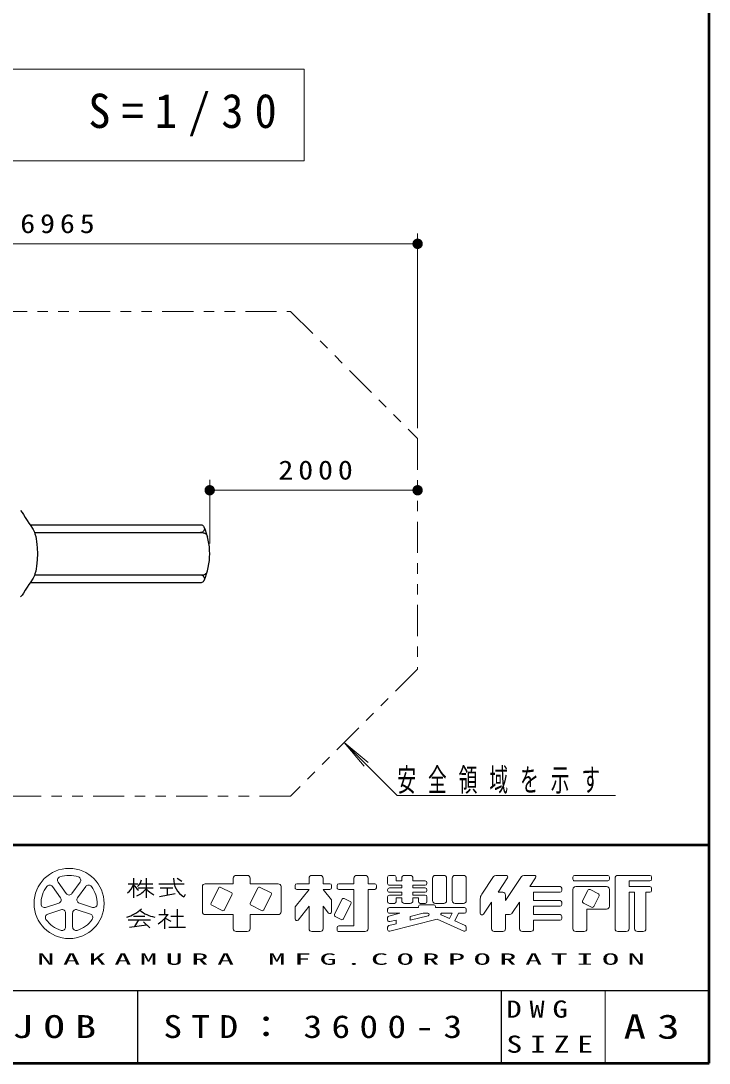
# Model space of a CAD drawing. Units: millimetres on the paper, with parts at other scales. Extents: x -365 to 0, y -47 to 257.
# Drawn here: x -66.2 to 0, y 0 to 100.3 of the extents above; entities that cross this region are included whole.
import ezdxf

# ---------------------------------------------------------------- set-up
doc = ezdxf.new("R2010")
doc.units = ezdxf.units.MM
doc.linetypes.add('USER3', pattern=[8, 3, -1, 1, -1, 1, -1])
doc.layers.add('LY_1', color=7, linetype='Continuous', lineweight=13)
doc.layers.add('LY_2', color=7, linetype='Continuous', lineweight=13)
doc.layers.add('LY_3', color=7, linetype='Continuous')
doc.styles.add('ＭＳ ゴシック', font='')
doc.styles.get('ＭＳ ゴシック').set_extended_font_data('MS Gothic')

# ---------------------------------------------------------------- blocks, each defined once
blk = doc.blocks.new('filled_dot')
at = {"color": 0, "linetype": 'Continuous', "lineweight": -2, "const_width": 1.25}
blk.add_lwpolyline([(-0.625, 0, 1), (0.625, 0, 1)], format="xyb", close=True, dxfattribs=at)

msp = doc.modelspace()

# ---------------------------------------------------------------- linework, layer by layer
at = {"layer": 'LY_1'}
for p, q in [((-38.97, 95.601), (-86.77, 95.601)), ((-38.97, 86.801), (-38.97, 95.601)), ((-86.77, 86.801), (-38.97, 86.801)), ((-28.045, 61.08), (-28.045, 79.812)), ((-97.695, 78.812), (-28.045, 78.812)), ((-48.045, 49.997), (-48.045, 56.106)), ((-28.045, 55.106), (-48.045, 55.106)), ((-35.1, 30.857), (-33.172, 28.559)), ((-35.1, 30.857), (-32.802, 28.929)), ((-29.997, 25.755), (-35.1, 30.857)), ((-29.997, 25.755), (-8.997, 25.755))]:
    msp.add_line(p, q, dxfattribs=at)
at = {"layer": 'LY_1', "linetype": 'USER3'}
msp.add_lwpolyline([(-40.261, 72.296), (-28.045, 60.08), (-28.045, 37.912), (-40.261, 25.696), (-84.601, 25.696), (-97.695, 38.79), (-97.695, 59.212), (-84.611, 72.296)], close=True, dxfattribs=at)
at = {"layer": 'LY_1', "lineweight": 25}
for points in [[(-66.253, 53.147), (-66.099, 52.967), (-65.966, 52.789), (-65.783, 52.488), (-65.598, 52.193), (-65.434, 51.936), (-65.315, 51.786), (-65.031, 51.34), (-64.912, 51.081), (-64.851, 50.912), (-64.783, 50.669), (-64.734, 50.436), (-64.701, 50.173), (-64.67, 49.89), (-64.638, 49.559), (-64.61, 48.996), (-64.638, 48.433), (-64.67, 48.102), (-64.701, 47.819), (-64.734, 47.556), (-64.783, 47.323), (-64.851, 47.081), (-64.912, 46.911), (-65.031, 46.653), (-65.315, 46.206), (-65.434, 46.056), (-65.598, 45.799), (-65.783, 45.505), (-65.966, 45.203), (-66.099, 45.025), (-66.253, 44.845)], [(-65.318, 51.791), (-48.936, 51.791), (-48.866, 51.785), (-48.798, 51.765), (-48.735, 51.734), (-48.679, 51.692), (-48.632, 51.64), (-48.595, 51.58), (-48.57, 51.514), (-48.557, 51.445), (-48.557, 51.375), (-48.57, 51.306), (-48.595, 51.24), (-48.632, 51.18), (-48.679, 51.129), (-48.735, 51.086), (-48.798, 51.055), (-48.866, 51.036), (-48.936, 51.029)], [(-64.885, 51.029), (-48.756, 51.029), (-48.682, 51.024), (-48.61, 51.008), (-48.541, 50.982), (-48.477, 50.946), (-48.418, 50.901), (-48.367, 50.848), (-48.324, 50.788), (-48.29, 50.723), (-48.265, 50.654)], [(-64.884, 46.965), (-48.756, 46.965), (-48.682, 46.97), (-48.61, 46.986), (-48.541, 47.013), (-48.477, 47.048), (-48.418, 47.093), (-48.367, 47.146), (-48.324, 47.206), (-48.29, 47.271), (-48.265, 47.341)], [(-48.936, 46.965), (-48.866, 46.959), (-48.798, 46.939), (-48.735, 46.908), (-48.679, 46.866), (-48.632, 46.814), (-48.595, 46.754), (-48.57, 46.688), (-48.557, 46.619), (-48.557, 46.549), (-48.57, 46.48), (-48.595, 46.414), (-48.632, 46.354), (-48.679, 46.303), (-48.735, 46.26), (-48.798, 46.229), (-48.866, 46.21), (-48.936, 46.203), (-65.317, 46.203)]]:
    msp.add_lwpolyline(points, dxfattribs=at)
msp.add_arc((-54.395, 48.997), 6.35, 336.15553, 23.84447, dxfattribs=at)
at = {"layer": 'LY_2', "lineweight": 50}
for p, q in [((0, 0), (0, 257)), ((-365, 21), (0, 21)), ((-365, 0), (0, 0))]:
    msp.add_line(p, q, dxfattribs=at)
at = {"layer": 'LY_2'}
for p, q in [((-45.506, 18.063), (-44.426, 18.063)), ((-38.216, 18.063), (-37.406, 18.063)), ((-33.896, 18.063), (-33.086, 18.063)), ((-30.764, 18.063), (-30.278, 18.063)), ((-28.766, 18.063), (-29.306, 18.063)), ((-26.336, 18.063), (-25.526, 18.063)), ((-24.446, 18.063), (-23.636, 18.063)), ((-20.521, 18.063), (-19.529, 18.063)), ((-17.821, 18.063), (-16.829, 18.063)), ((-12.944, 18.063), (-9.758, 18.063)), ((-8.786, 18.063), (-5.708, 18.063)), ((-62.629, 17.393), (-61.844, 16.313)), ((-61.298, 16.313), (-60.513, 17.393)), ((-48.476, 17.253), (-45.776, 17.253)), ((-45.776, 17.793), (-45.776, 17.253)), ((-44.156, 17.793), (-44.156, 17.253)), ((-44.156, 17.253), (-41.456, 17.253)), ((-39.836, 17.091), (-39.836, 16.875)), ((-39.674, 17.253), (-38.486, 17.253)), ((-38.486, 17.793), (-38.486, 17.253)), ((-37.136, 17.793), (-37.136, 17.253)), ((-37.136, 17.253), (-36.488, 17.253)), ((-36.326, 17.091), (-36.326, 16.875)), ((-35.786, 17.091), (-35.786, 16.875)), ((-35.624, 17.253), (-34.166, 17.253)), ((-34.166, 17.793), (-34.166, 17.253)), ((-32.816, 17.793), (-32.816, 17.253)), ((-32.816, 17.253), (-32.168, 17.253)), ((-32.006, 17.091), (-32.006, 16.875)), ((-30.926, 17.901), (-30.926, 17.28)), ((-30.764, 17.118), (-29.576, 17.118)), ((-30.116, 17.901), (-30.116, 17.523)), ((-30.116, 17.523), (-29.576, 17.523)), ((-29.576, 17.793), (-29.576, 17.523)), ((-29.576, 17.118), (-29.576, 16.848)), ((-28.496, 17.793), (-28.496, 17.523)), ((-28.496, 17.523), (-27.308, 17.523)), ((-28.496, 17.118), (-27.308, 17.118)), ((-28.496, 17.118), (-28.496, 16.848)), ((-27.146, 17.361), (-27.146, 17.28)), ((-26.606, 17.793), (-26.606, 15.633)), ((-25.256, 17.793), (-25.256, 15.633)), ((-24.716, 17.793), (-24.716, 15.633)), ((-23.366, 17.793), (-23.366, 15.633)), ((-21.88, 16.242), (-20.746, 17.943)), ((-20.306, 16.443), (-19.394, 17.811)), ((-19.586, 15.633), (-18.046, 17.943)), ((-17.246, 16.983), (-16.694, 17.811)), ((-13.106, 17.901), (-13.106, 17.685)), ((-12.944, 17.523), (-9.758, 17.523)), ((-9.596, 17.901), (-9.596, 17.685)), ((-9.056, 17.793), (-9.056, 12.933)), ((-7.706, 17.523), (-7.706, 16.983)), ((-7.706, 17.523), (-5.708, 17.523)), ((-5.546, 17.901), (-5.546, 17.685)), ((-62.39, 15.917), (-63.175, 16.997)), ((-59.967, 16.997), (-60.752, 15.917)), ((-48.746, 16.983), (-48.746, 14.553)), ((-47.198, 16.838), (-47.918, 15.4)), ((-45.975, 16.408), (-46.981, 16.911)), ((-46.622, 14.752), (-45.902, 16.19)), ((-43.418, 16.838), (-44.138, 15.4)), ((-42.195, 16.408), (-43.201, 16.911)), ((-42.842, 14.752), (-42.122, 16.19)), ((-41.186, 16.983), (-41.186, 14.553)), ((-38.486, 16.713), (-39.836, 15.026)), ((-39.674, 16.713), (-38.486, 16.713)), ((-37.136, 16.713), (-36.326, 15.701)), ((-37.136, 16.713), (-36.488, 16.713)), ((-35.624, 16.713), (-34.166, 16.713)), ((-34.166, 16.713), (-34.166, 13.203)), ((-32.816, 16.713), (-32.816, 12.933)), ((-32.816, 16.713), (-32.168, 16.713)), ((-30.926, 16.686), (-30.926, 16.605)), ((-30.764, 16.848), (-29.576, 16.848)), ((-30.764, 16.443), (-29.576, 16.443)), ((-30.764, 16.173), (-29.576, 16.173)), ((-29.576, 16.443), (-29.576, 16.173)), ((-28.496, 16.848), (-27.308, 16.848)), ((-28.496, 16.443), (-27.308, 16.443)), ((-28.496, 16.443), (-28.496, 16.173)), ((-28.496, 16.173), (-27.308, 16.173)), ((-27.146, 16.686), (-27.146, 16.605)), ((-20.306, 16.443), (-19.856, 16.443)), ((-19.586, 16.173), (-19.586, 15.633)), ((-17.246, 16.983), (-14.348, 16.983)), ((-16.886, 16.443), (-14.348, 16.443)), ((-16.886, 16.443), (-16.886, 15.633)), ((-14.186, 16.821), (-14.186, 16.605)), ((-13.106, 16.713), (-13.106, 12.933)), ((-12.836, 16.983), (-9.866, 16.983)), ((-11.666, 16.622), (-12.17, 15.616)), ((-11.449, 16.695), (-10.659, 16.3)), ((-10.586, 16.082), (-11.09, 15.076)), ((-9.596, 16.713), (-9.596, 15.093)), ((-7.706, 16.983), (-5.708, 16.983)), ((-7.706, 16.443), (-7.166, 16.443)), ((-7.706, 16.443), (-7.706, 12.933)), ((-7.166, 16.443), (-7.166, 12.933)), ((-6.086, 16.443), (-5.708, 16.443)), ((-6.086, 16.443), (-6.086, 12.933)), ((-5.546, 16.821), (-5.546, 16.605)), ((-63.828, 14.985), (-62.559, 15.397)), ((-60.583, 15.397), (-59.313, 14.985)), ((-47.845, 15.183), (-46.839, 14.68)), ((-44.065, 15.183), (-43.059, 14.68)), ((-38.486, 15.093), (-39.547, 13.766)), ((-38.486, 15.093), (-38.486, 12.933)), ((-37.136, 15.093), (-36.614, 14.441)), ((-37.136, 15.093), (-37.136, 12.933)), ((-36.326, 15.701), (-36.326, 14.543)), ((-35.318, 15.758), (-36.038, 14.32)), ((-34.454, 15.326), (-35.174, 13.888)), ((-35.101, 15.831), (-34.527, 15.544)), ((-30.926, 16.011), (-30.926, 15.525)), ((-30.764, 15.363), (-30.278, 15.363)), ((-30.116, 15.903), (-29.576, 15.903)), ((-30.116, 15.903), (-30.116, 15.525)), ((-29.576, 15.903), (-29.576, 15.633)), ((-29.306, 15.363), (-28.766, 15.363)), ((-28.496, 15.903), (-28.496, 15.633)), ((-28.496, 15.903), (-27.956, 15.903)), ((-27.956, 15.903), (-27.956, 15.525)), ((-27.956, 15.066), (-27.956, 14.958)), ((-27.794, 15.363), (-27.308, 15.363)), ((-27.794, 15.228), (-26.498, 15.228)), ((-27.146, 16.011), (-27.146, 15.525)), ((-26.336, 15.363), (-25.526, 15.363)), ((-26.336, 15.066), (-26.336, 14.958)), ((-24.446, 15.363), (-23.636, 15.363)), ((-22.016, 15.793), (-22.016, 14.413)), ((-21.719, 14.323), (-20.936, 15.498)), ((-20.936, 15.498), (-20.936, 12.933)), ((-18.966, 14.404), (-18.236, 15.498)), ((-18.236, 15.498), (-18.236, 12.933)), ((-16.886, 15.633), (-14.348, 15.633)), ((-16.886, 15.093), (-16.886, 14.283)), ((-16.886, 15.093), (-14.348, 15.093)), ((-14.186, 15.471), (-14.186, 15.255)), ((-12.097, 15.399), (-11.307, 15.004)), ((-62.35, 14.755), (-63.62, 14.343)), ((-61.908, 13.099), (-61.908, 14.434)), ((-61.233, 14.434), (-61.233, 13.099)), ((-59.522, 14.343), (-60.792, 14.755)), ((-48.476, 14.283), (-45.776, 14.283)), ((-45.776, 14.283), (-45.776, 12.933)), ((-44.156, 14.283), (-41.456, 14.283)), ((-44.156, 14.283), (-44.156, 12.933)), ((-39.836, 15.026), (-39.836, 13.868)), ((-35.965, 14.103), (-35.391, 13.816)), ((-30.926, 14.796), (-30.926, 14.58)), ((-29.74, 14.418), (-30.803, 14.152)), ((-30.764, 14.958), (-27.956, 14.958)), ((-30.764, 14.418), (-29.74, 14.418)), ((-27.513, 14.418), (-28.766, 14.105)), ((-27.023, 14.179), (-28.766, 13.743)), ((-28.766, 14.105), (-28.766, 13.743)), ((-27.513, 14.418), (-27.053, 14.418)), ((-26.336, 14.958), (-23.528, 14.958)), ((-25.771, 14.263), (-24.968, 13.906)), ((-25.738, 14.418), (-24.712, 14.418)), ((-24.968, 13.906), (-24.712, 14.418)), ((-24.474, 13.687), (-24.108, 14.418)), ((-24.108, 14.418), (-23.528, 14.418)), ((-23.366, 14.796), (-23.366, 14.58)), ((-19.586, 14.283), (-19.19, 14.283)), ((-19.586, 14.283), (-19.586, 12.933)), ((-16.886, 14.283), (-14.348, 14.283)), ((-14.186, 14.121), (-14.186, 13.905)), ((-11.756, 14.823), (-11.756, 12.933)), ((-11.756, 14.823), (-9.866, 14.823)), ((-35.786, 13.041), (-35.786, 12.825)), ((-35.624, 13.203), (-34.166, 13.203)), ((-30.926, 13.995), (-30.926, 13.773)), ((-30.926, 13.077), (-30.926, 12.854)), ((-30.116, 13.406), (-30.803, 13.234)), ((-26.15, 13.841), (-30.725, 12.697)), ((-30.116, 13.768), (-30.725, 13.615)), ((-30.116, 13.768), (-30.116, 13.406)), ((-26.15, 13.841), (-23.594, 12.705)), ((-24.474, 13.687), (-23.462, 13.237)), ((-23.366, 13.089), (-23.366, 12.853)), ((-16.886, 13.743), (-16.886, 12.933)), ((-16.886, 13.743), (-14.348, 13.743)), ((-45.506, 12.663), (-44.426, 12.663)), ((-38.216, 12.663), (-37.406, 12.663)), ((-35.624, 12.663), (-33.086, 12.663)), ((-20.666, 12.663), (-19.856, 12.663)), ((-17.966, 12.663), (-17.156, 12.663)), ((-12.836, 12.663), (-12.026, 12.663)), ((-8.786, 12.663), (-7.976, 12.663)), ((-6.896, 12.663), (-6.356, 12.663)), ((-10, 7), (-10, 0))]:
    msp.add_line(p, q, dxfattribs=at)
at = {"layer": 'LY_2', "lineweight": 25}
for p, q in [((-55.901, 17.253), (-54.956, 17.253)), ((-55.361, 17.793), (-55.361, 15.903)), ((-54.769, 17.253), (-53.525, 17.253)), ((-54.146, 17.793), (-54.146, 15.903)), ((-52.931, 17.253), (-50.501, 17.253)), ((-50.719, 17.467), (-51.16, 17.761)), ((-54.915, 16.848), (-53.471, 16.848)), ((-52.889, 16.02), (-51.353, 16.327)), ((-52.796, 16.848), (-51.581, 16.848)), ((-52.121, 16.848), (-52.121, 16.173)), ((-55.361, 14.148), (-54.281, 14.148)), ((-52.931, 14.283), (-52.051, 14.283)), ((-52.391, 14.823), (-52.391, 14.283)), ((-51.783, 14.148), (-50.568, 14.148)), ((-51.176, 14.823), (-51.176, 13.068)), ((-55.901, 13.784), (-53.741, 13.784)), ((-55.765, 13.067), (-54.113, 13.304)), ((-54.899, 13.784), (-55.289, 13.136)), ((-54.416, 13.607), (-53.81, 13.001)), ((-52.391, 13.91), (-52.391, 12.933)), ((-52.34, 13.96), (-51.796, 13.646)), ((-51.986, 13.068), (-50.366, 13.068)), ((-237.5, 7), (0, 7)), ((-55, 7), (-55, 0)), ((-20, 7), (-20, 0))]:
    msp.add_line(p, q, dxfattribs=at)
at = {"layer": 'LY_2'}
msp.add_circle((-61.571, 15.363), 3.375, dxfattribs=at)
for centre, radius, start, end in [((-61.571, 15.363), 2.7, 70.60155, 109.39847), ((-45.506, 17.793), 0.27, 89.99998, 179.99996), ((-44.426, 17.793), 0.27, 0, 89.99998), ((-38.216, 17.793), 0.27, 89.99998, 179.99996), ((-37.406, 17.793), 0.27, 0, 89.99998), ((-33.896, 17.793), 0.27, 89.99998, 179.99996), ((-33.086, 17.793), 0.27, 0, 89.99998), ((-30.764, 17.901), 0.162, 89.99998, 179.99996), ((-30.278, 17.901), 0.162, 0, 89.99998), ((-29.306, 17.793), 0.27, 89.99998, 179.99996), ((-28.766, 17.793), 0.27, 0, 89.99998), ((-26.336, 17.793), 0.27, 89.99998, 179.99996), ((-25.526, 17.793), 0.27, 0, 89.99998), ((-24.446, 17.793), 0.27, 89.99998, 179.99996), ((-23.636, 17.793), 0.27, 0, 89.99998), ((-20.521, 17.793), 0.27, 89.99998, 146.30984), ((-19.529, 17.901), 0.162, 326.31015, 89.99998), ((-17.821, 17.793), 0.27, 89.99998, 146.3098), ((-16.829, 17.901), 0.162, 326.31003, 89.99998), ((-12.944, 17.901), 0.162, 89.99998, 179.99996), ((-9.758, 17.901), 0.162, 0, 89.99998), ((-8.786, 17.793), 0.27, 89.99998, 179.99996), ((-5.708, 17.901), 0.162, 0, 89.99998), ((-63.448, 16.798), 0.338, 35.99999, 142.60154), ((-62.356, 17.592), 0.338, 109.39847, 215.99997), ((-60.786, 17.592), 0.338, 324, 70.60155), ((-59.694, 16.798), 0.338, 37.39846, 143.99995), ((-48.476, 16.983), 0.27, 89.99998, 179.99996), ((-41.456, 16.983), 0.27, 0, 89.99998), ((-39.674, 17.091), 0.162, 89.99998, 179.99996), ((-36.488, 17.091), 0.162, 0, 89.99998), ((-35.624, 17.091), 0.162, 89.99998, 179.99996), ((-32.168, 17.091), 0.162, 0, 89.99998), ((-30.764, 17.28), 0.162, 179.99998, 270.00002), ((-27.308, 17.361), 0.162, 0, 89.99998), ((-27.308, 17.28), 0.162, 270.00002, 0), ((-12.944, 17.685), 0.162, 179.99998, 270.00002), ((-9.758, 17.685), 0.162, 270.00002, 0), ((-5.708, 17.685), 0.162, 270.00002, 0), ((-61.571, 15.363), 2.7, 142.60154, 181.39846), ((-61.571, 16.512), 0.338, 215.99998, 324), ((-61.571, 15.363), 2.7, 358.60155, 37.39847), ((-47.054, 16.766), 0.162, 63.43492, 153.43499), ((-46.047, 16.263), 0.162, 333.4349, 63.43487), ((-43.274, 16.766), 0.162, 63.43492, 153.43499), ((-42.267, 16.263), 0.162, 333.4349, 63.43487), ((-39.674, 16.875), 0.162, 179.99998, 270.00002), ((-36.488, 16.875), 0.162, 270.00002, 0), ((-35.624, 16.875), 0.162, 179.99998, 270.00002), ((-32.168, 16.875), 0.162, 270.00002, 0), ((-30.764, 16.686), 0.162, 89.99998, 179.99996), ((-30.764, 16.605), 0.162, 179.99998, 270.00002), ((-30.764, 16.011), 0.162, 89.99998, 179.99996), ((-27.308, 16.686), 0.162, 0, 89.99998), ((-27.308, 16.605), 0.162, 270.00002, 0), ((-27.308, 16.011), 0.162, 0, 89.99998), ((-21.206, 15.793), 0.81, 146.30999, 179.99996), ((-19.856, 16.173), 0.27, 0, 89.99998), ((-14.348, 16.821), 0.162, 0, 89.99998), ((-14.348, 16.605), 0.162, 270.00002, 0), ((-12.836, 16.713), 0.27, 89.99998, 179.99996), ((-11.522, 16.55), 0.162, 63.43447, 153.43474), ((-10.731, 16.155), 0.162, 333.43484, 63.43447), ((-9.866, 16.713), 0.27, 0, 89.99998), ((-5.708, 16.821), 0.162, 0, 89.99998), ((-5.708, 16.605), 0.162, 270.00002, 0), ((-63.933, 15.306), 0.338, 181.39848, 287.99997), ((-62.663, 15.718), 0.338, 287.99998, 35.99999), ((-60.479, 15.718), 0.338, 143.99996, 251.99999), ((-59.209, 15.306), 0.338, 252.00001, 358.60156), ((-47.773, 15.328), 0.162, 153.43495, 243.43485), ((-43.993, 15.328), 0.162, 153.43495, 243.43485), ((-35.174, 15.686), 0.162, 63.43487, 153.43498), ((-34.599, 15.399), 0.162, 333.43492, 63.43493), ((-30.764, 15.525), 0.162, 179.99998, 270.00002), ((-30.278, 15.525), 0.162, 270.00002, 0), ((-29.306, 15.633), 0.27, 179.99998, 270.00002), ((-28.766, 15.633), 0.27, 270.00002, 0), ((-27.794, 15.525), 0.162, 179.99998, 270.00002), ((-27.794, 15.066), 0.162, 89.99998, 179.99996), ((-27.308, 15.525), 0.162, 270.00002, 0), ((-26.336, 15.633), 0.27, 179.99998, 270.00002), ((-26.498, 15.066), 0.162, 0, 89.99998), ((-25.526, 15.633), 0.27, 270.00002, 0), ((-24.446, 15.633), 0.27, 179.99998, 270.00002), ((-23.636, 15.633), 0.27, 270.00002, 0), ((-14.348, 15.471), 0.162, 0, 89.99998), ((-14.348, 15.255), 0.162, 270.00002, 0), ((-12.025, 15.544), 0.162, 153.43517, 243.43529), ((-11.234, 15.149), 0.162, 243.43534, 333.43491), ((-9.866, 15.093), 0.27, 270.00002, 0), ((-63.516, 14.022), 0.338, 107.99999, 214.60154), ((-62.246, 14.434), 0.338, 359.99997, 107.99999), ((-60.896, 14.434), 0.338, 71.99997, 179.99999), ((-59.626, 14.022), 0.338, 325.39847, 71.99996), ((-48.476, 14.553), 0.27, 179.99998, 270.00002), ((-46.766, 14.825), 0.162, 243.43498, 333.43496), ((-42.986, 14.825), 0.162, 243.43498, 333.43496), ((-41.456, 14.553), 0.27, 270.00002, 0), ((-36.488, 14.543), 0.162, 218.65962, 0), ((-35.893, 14.248), 0.162, 153.43487, 243.4348), ((-30.764, 14.796), 0.162, 89.99998, 179.99996), ((-30.764, 14.58), 0.162, 179.99998, 270.00002), ((-30.764, 13.995), 0.162, 104.03614, 179.99996), ((-27.053, 14.297), 0.121, 284.0365, 89.99998), ((-25.738, 14.337), 0.081, 89.99998, 246.03817), ((-23.528, 14.796), 0.162, 0, 89.99998), ((-23.528, 14.58), 0.162, 270.00002, 0), ((-21.854, 14.413), 0.162, 179.99998, 326.30997), ((-19.19, 14.553), 0.27, 270.00002, 326.31002), ((-14.348, 14.121), 0.162, 0, 89.99998), ((-61.571, 15.363), 2.7, 214.60156, 253.39848), ((-62.246, 13.099), 0.338, 253.39847, 359.99997), ((-60.896, 13.099), 0.338, 179.99999, 286.60154), ((-61.571, 15.363), 2.7, 286.60155, 325.39847), ((-39.674, 13.868), 0.162, 179.99998, 321.34037), ((-35.624, 13.041), 0.162, 89.99998, 179.99996), ((-35.318, 13.961), 0.162, 243.43487, 333.43498), ((-30.764, 13.773), 0.162, 179.99998, 284.03612), ((-30.764, 13.077), 0.162, 104.03614, 179.99996), ((-23.528, 13.089), 0.162, 0, 66.03701), ((-14.348, 13.905), 0.162, 270.00002, 0), ((-45.506, 12.933), 0.27, 179.99998, 270.00002), ((-44.426, 12.933), 0.27, 270.00002, 0), ((-38.216, 12.933), 0.27, 179.99998, 270.00002), ((-37.406, 12.933), 0.27, 270.00002, 0), ((-35.624, 12.825), 0.162, 179.99998, 270.00002), ((-33.086, 12.933), 0.27, 270.00002, 0), ((-30.764, 12.854), 0.162, 179.99998, 284.03612), ((-23.528, 12.853), 0.162, 246.03699, 0), ((-20.666, 12.933), 0.27, 179.99998, 270.00002), ((-19.856, 12.933), 0.27, 270.00002, 0), ((-17.966, 12.933), 0.27, 179.99998, 270.00002), ((-17.156, 12.933), 0.27, 270.00002, 0), ((-12.836, 12.933), 0.27, 179.99998, 270.00002), ((-12.026, 12.933), 0.27, 270.00002, 0), ((-8.786, 12.933), 0.27, 179.99998, 270.00002), ((-7.976, 12.933), 0.27, 270.00002, 0), ((-6.896, 12.933), 0.27, 179.99998, 270.00002), ((-6.356, 12.933), 0.27, 270.00002, 0)]:
    msp.add_arc(centre, radius, start, end, dxfattribs=at)
at = {"layer": 'LY_2', "lineweight": 25}
for centre, radius, start, end in [((-57.466, 18.084), 2.285, 311.36185, 337.13638), ((-53.383, 18.427), 2.345, 212.50346, 230.00631), ((-56.002, 18.047), 1.467, 313.72108, 343.54317), ((-49.563, 17.694), 1.953, 177.09472, 240.51891), ((-56.374, 18.818), 3.034, 295.86917, 317.23867), ((-51.918, 18.818), 3.034, 222.76131, 240.10806), ((-51.54, 16.805), 1.299, 321.42112, 334.8249), ((-56.898, 17.257), 3.32, 285.11261, 313.40619), ((-52.77, 17.194), 3.192, 231.17281, 259.75506), ((-55.66, 17.226), 4.657, 304.87257, 320.80411)]:
    msp.add_arc(centre, radius, start, end, dxfattribs=at)

# ---------------------------------------------------------------- block references
at = {"layer": 'LY_1', "xscale": 0.4, "yscale": 0.4, "rotation": 180}
for p in [(-28.045, 78.812), (-28.045, 55.106)]:
    msp.add_blockref('filled_dot', p, dxfattribs=at)
at = {"layer": 'LY_1', "xscale": 0.4, "yscale": 0.4}
msp.add_blockref('filled_dot', (-48.045, 55.106), dxfattribs=at)

# ---------------------------------------------------------------- texts
at = {"layer": 'LY_1', "style": 'ＭＳ ゴシック'}
for s, insert, char_height, attachment_point in [('\\T1.5;\\W0.95;正面図\u3000S=1/30', (-85.37, 91.201), 3.299, 4), ('\\T1.33;\\W1.15;6965', (-62.454, 79.812), 1.833, 8), ('\\T1.33;\\W1.15;2000', (-37.622, 56.106), 1.833, 8), ('\\T1.64;\\W0.6;安全領域を示す', (-29.997, 25.905), 2.199, 7)]:
    msp.add_mtext(s, dxfattribs=dict(at, insert=insert, char_height=char_height, attachment_point=attachment_point))
at = {"layer": 'LY_2', "style": 'ＭＳ ゴシック'}
for s, insert, char_height, attachment_point in [('\\T1.5;\\W2.2;NAKAMURA\\~MFG.CORPORATION', (-35, 10), 1.1, 5), ('\\T1.52;\\W1.3;DWG', (-19.5, 5.188), 1.65, 4), ('\\T1.5;\\W1.35;JOB', (-62.5, 3.5), 2.199, 5), ('\\T1.5;\\W1.35;A3', (-5, 3.5), 2.346, 5), ('\\T1.5;\\W1.35;SIZE', (-19.5, 1.812), 1.65, 4)]:
    msp.add_mtext(s, dxfattribs=dict(at, insert=insert, char_height=char_height, attachment_point=attachment_point))
at = {"layer": 'LY_3', "insert": (-52.5, 3.5), "char_height": 2.199, "attachment_point": 4, "style": 'ＭＳ ゴシック'}
msp.add_mtext('\\T1.5;\\W1.2;STD：3600-3', dxfattribs=at)

doc.saveas('drawing.dxf')
